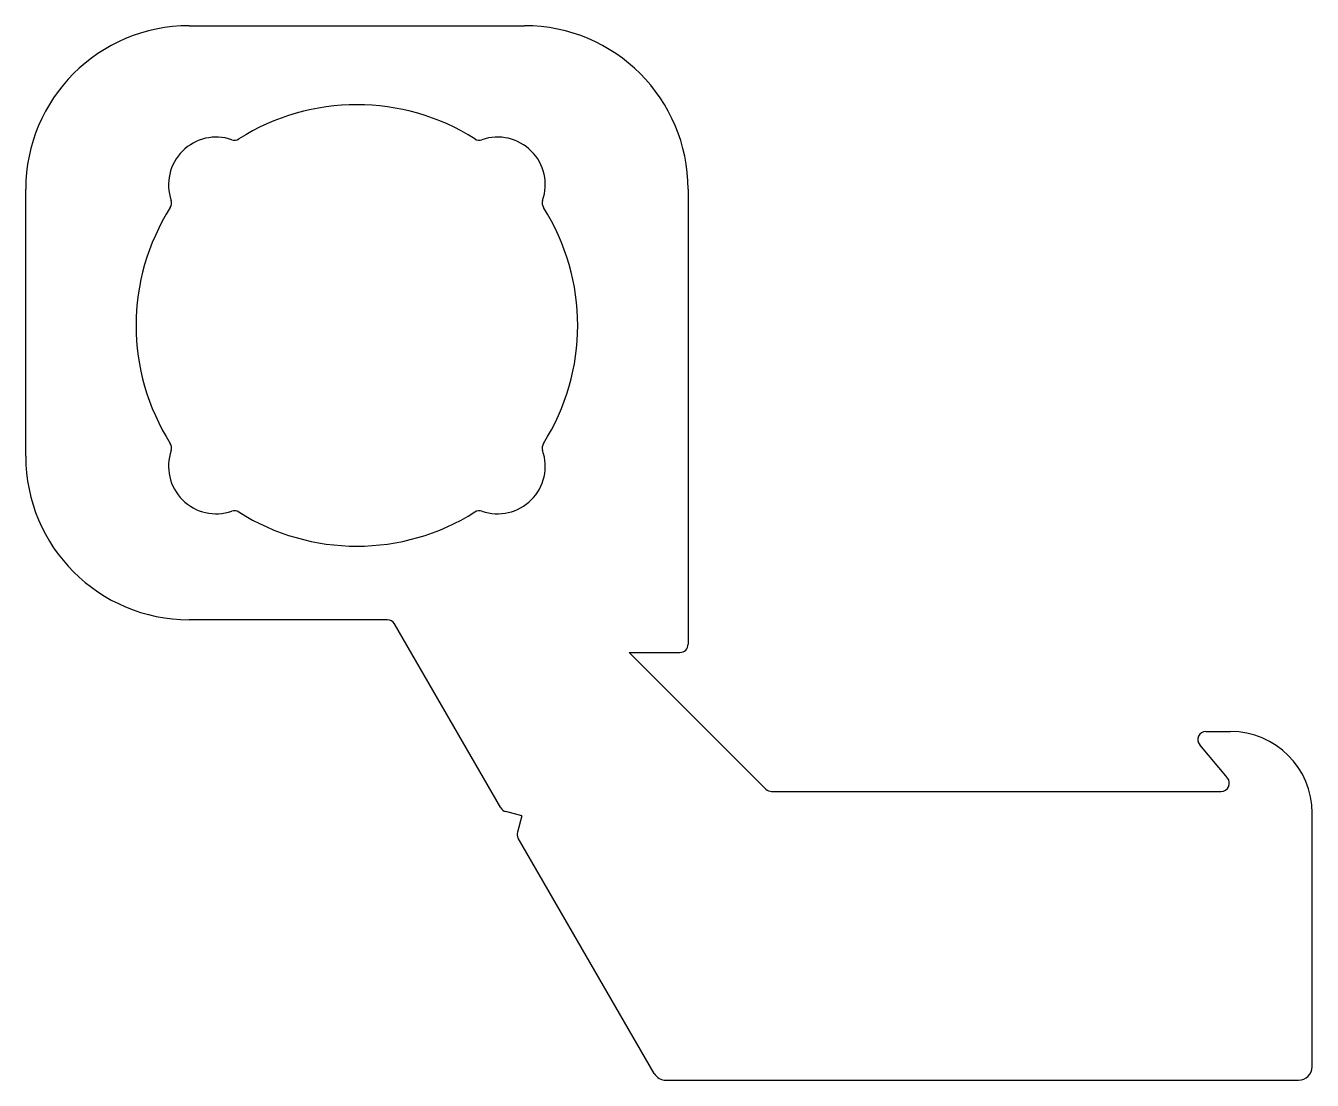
# Model space of a CAD drawing. Extents: x 712.3 to 759.5, y 568.6 to 607.3.
import ezdxf

# ---------------------------------------------------------------- set-up
doc = ezdxf.new("R2010")
doc.units = 0
doc.layers.get('0').update_dxf_attribs({"linetype": 'CONTINUOUS'})

msp = doc.modelspace()

# ---------------------------------------------------------------- linework, layer by layer
for p, q in [((718.34, 607.341), (730.64, 607.341)), ((712.34, 591.541), (712.34, 601.341)), ((736.64, 601.341), (736.64, 584.641)), ((725.61, 585.541), (718.34, 585.541)), ((729.768, 578.639), (725.87, 585.391)), ((734.48, 584.341), (739.493, 579.329)), ((734.48, 584.341), (736.34, 584.341)), ((755.64, 581.441), (756.54, 581.441)), ((756.43, 579.734), (755.411, 580.948)), ((739.705, 579.241), (756.2, 579.241)), ((730.54, 578.341), (729.95, 578.499)), ((730.54, 578.341), (730.382, 577.751)), ((759.54, 569.141), (759.54, 578.441)), ((735.396, 568.891), (730.412, 577.523)), ((735.829, 568.641), (759.04, 568.641))]:
    msp.add_line(p, q)
for centre, radius, start, end in [((718.34, 601.341), 6, 90, 180), ((730.64, 601.341), 6, 0, 90), ((724.49, 596.341), 8.1, 57.6831, 122.3169), ((719.329, 601.503), 1.75, 70.8873, 199.1127), ((729.652, 601.503), 1.75, 340.8873, 109.1127), ((720, 603.44), 0.3, 250.8873, 302.3169), ((728.981, 603.44), 0.3, 237.6831, 289.1127), ((717.392, 600.832), 0.3, 327.6831, 19.1127), ((731.589, 600.832), 0.3, 160.8873, 212.3169), ((724.49, 596.341), 8.1, 147.6831, 212.3169), ((724.49, 596.341), 8.1, 327.6831, 32.3169), ((717.392, 591.85), 0.3, 340.8873, 32.3169), ((731.589, 591.85), 0.3, 147.6831, 199.1127), ((718.34, 591.541), 6, 180, 270), ((719.329, 591.179), 1.75, 160.8873, 289.1127), ((729.652, 591.179), 1.75, 250.8873, 19.1127), ((720, 589.242), 0.3, 57.6831, 109.1127), ((728.981, 589.242), 0.3, 70.8873, 122.3169), ((724.49, 596.341), 8.1, 237.6831, 302.3169), ((725.61, 585.241), 0.3, 30, 90), ((736.34, 584.641), 0.3, 270, 0), ((755.64, 581.141), 0.3, 90, 220), ((756.54, 578.441), 3, 0, 90), ((756.2, 579.541), 0.3, 270, 40), ((739.705, 579.541), 0.3, 225, 270), ((730.028, 578.789), 0.3, 210, 255), ((730.672, 577.673), 0.3, 165, 210), ((735.829, 569.141), 0.5, 210, 270), ((759.04, 569.141), 0.5, 270, 0)]:
    msp.add_arc(centre, radius, start, end)

doc.saveas('drawing.dxf')
